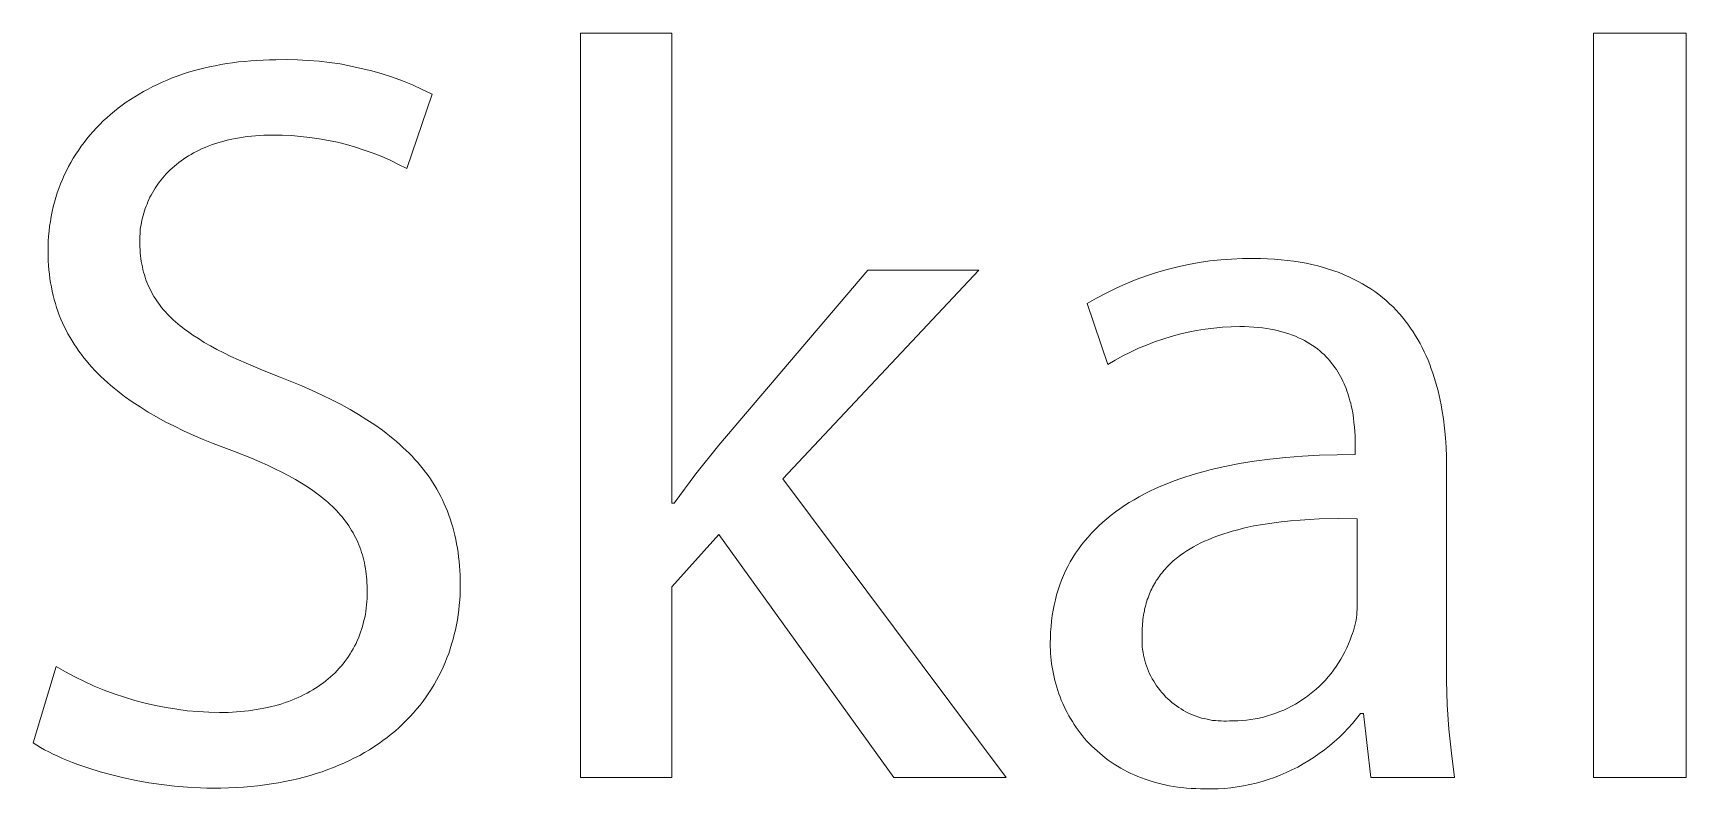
# Model space of a CAD drawing. Header units: millimetres. Extents: x -1480 to 5249, y -840 to 3860.
# Drawn here: x 4696.2 to 4802.4, y -549.1 to -500.5 of the extents above; entities that cross this region are included whole.
import ezdxf

# ---------------------------------------------------------------- set-up
doc = ezdxf.new("R2010")
doc.units = ezdxf.units.MM
doc.header["$MEASUREMENT"] = 0
doc.layers.add('Domyślny', color=7, linetype='Continuous', true_color=0x000000)

msp = doc.modelspace()

# ---------------------------------------------------------------- linework, layer by layer
at = {"layer": 'Domyślny', "color": 18, "lineweight": 15, "true_color": 0x000000}
for p, q in [((4731.36, -548.37), (4731.36, -500.53)), ((4731.36, -500.53), (4737.23, -500.53)), ((4737.23, -500.53), (4737.23, -530.74)), ((4796.5, -500.54), (4802.44, -500.54)), ((4796.5, -548.37), (4796.5, -500.54)), ((4802.44, -500.54), (4802.44, -548.37)), ((4707.14, -502.78), (4707.5, -502.7)), ((4707.5, -502.7), (4707.86, -502.63)), ((4707.86, -502.63), (4708.23, -502.56)), ((4708.23, -502.56), (4708.61, -502.49)), ((4708.61, -502.49), (4708.98, -502.44)), ((4708.98, -502.44), (4709.37, -502.39)), ((4709.37, -502.39), (4709.76, -502.35)), ((4709.76, -502.35), (4710.15, -502.31)), ((4710.15, -502.31), (4710.55, -502.29)), ((4710.55, -502.29), (4710.95, -502.27)), ((4710.95, -502.27), (4711.36, -502.26)), ((4711.36, -502.26), (4711.77, -502.25)), ((4711.77, -502.25), (4712.46, -502.24)), ((4712.46, -502.24), (4713.15, -502.25)), ((4713.15, -502.25), (4713.85, -502.29)), ((4713.85, -502.29), (4714.54, -502.34)), ((4714.54, -502.34), (4715.22, -502.42)), ((4715.22, -502.42), (4715.91, -502.52)), ((4715.91, -502.52), (4716.59, -502.65)), ((4716.59, -502.65), (4717.26, -502.8)), ((4704.15, -503.83), (4704.46, -503.69)), ((4704.46, -503.69), (4704.78, -503.55)), ((4704.78, -503.55), (4705.1, -503.42)), ((4705.1, -503.42), (4705.42, -503.3)), ((4705.42, -503.3), (4705.76, -503.18)), ((4705.76, -503.18), (4706.09, -503.07)), ((4706.09, -503.07), (4706.44, -502.97)), ((4706.44, -502.97), (4706.79, -502.87)), ((4706.79, -502.87), (4707.14, -502.78)), ((4717.26, -502.8), (4717.94, -502.97)), ((4717.94, -502.97), (4718.6, -503.16)), ((4718.6, -503.16), (4719.26, -503.37)), ((4719.26, -503.37), (4719.91, -503.61)), ((4719.91, -503.61), (4720.55, -503.87)), ((4702.14, -504.98), (4702.41, -504.8)), ((4702.41, -504.8), (4702.69, -504.62)), ((4702.69, -504.62), (4702.97, -504.45)), ((4702.97, -504.45), (4703.25, -504.29)), ((4703.25, -504.29), (4703.55, -504.13)), ((4703.55, -504.13), (4703.85, -503.97)), ((4703.85, -503.97), (4704.15, -503.83)), ((4721.81, -504.45), (4720.19, -509.24)), ((4720.55, -503.87), (4721.18, -504.15)), ((4721.18, -504.15), (4721.81, -504.45)), ((4700.9, -505.97), (4701.13, -505.76)), ((4701.13, -505.76), (4701.38, -505.56)), ((4701.38, -505.56), (4701.63, -505.36)), ((4701.63, -505.36), (4701.88, -505.17)), ((4701.88, -505.17), (4702.14, -504.98)), ((4699.81, -507.09), (4700.02, -506.85)), ((4700.02, -506.85), (4700.23, -506.62)), ((4700.23, -506.62), (4700.44, -506.4)), ((4700.44, -506.4), (4700.67, -506.18)), ((4700.67, -506.18), (4700.9, -505.97)), ((4699.07, -508.07), (4699.24, -507.81)), ((4699.24, -507.81), (4699.43, -507.57)), ((4699.43, -507.57), (4699.62, -507.32)), ((4699.62, -507.32), (4699.81, -507.09)), ((4707.03, -507.96), (4706.84, -508.05)), ((4707.22, -507.88), (4707.03, -507.96)), ((4707.42, -507.8), (4707.22, -507.88)), ((4707.62, -507.72), (4707.42, -507.8)), ((4707.83, -507.65), (4707.62, -507.72)), ((4708.04, -507.58), (4707.83, -507.65)), ((4708.26, -507.52), (4708.04, -507.58)), ((4708.48, -507.46), (4708.26, -507.52)), ((4708.71, -507.4), (4708.48, -507.46)), ((4708.94, -507.35), (4708.71, -507.4)), ((4709.18, -507.3), (4708.94, -507.35)), ((4709.43, -507.26), (4709.18, -507.3)), ((4709.67, -507.22), (4709.43, -507.26)), ((4709.93, -507.19), (4709.67, -507.22)), ((4710.19, -507.16), (4709.93, -507.19)), ((4710.45, -507.14), (4710.19, -507.16)), ((4710.72, -507.12), (4710.45, -507.14)), ((4711, -507.1), (4710.72, -507.12)), ((4711.28, -507.1), (4711, -507.1)), ((4711.57, -507.09), (4711.28, -507.1)), ((4712.17, -507.1), (4711.57, -507.09)), ((4712.77, -507.12), (4712.17, -507.1)), ((4713.36, -507.17), (4712.77, -507.12)), ((4713.96, -507.24), (4713.36, -507.17)), ((4714.55, -507.32), (4713.96, -507.24)), ((4715.14, -507.43), (4714.55, -507.32)), ((4715.73, -507.55), (4715.14, -507.43)), ((4716.31, -507.7), (4715.73, -507.55)), ((4716.88, -507.86), (4716.31, -507.7)), ((4717.45, -508.05), (4716.88, -507.86)), ((4698.44, -509.11), (4698.58, -508.85)), ((4698.58, -508.85), (4698.74, -508.58)), ((4698.74, -508.58), (4698.9, -508.32)), ((4698.9, -508.32), (4699.07, -508.07)), ((4705.24, -509.09), (4705.1, -509.21)), ((4705.37, -508.97), (4705.24, -509.09)), ((4705.52, -508.86), (4705.37, -508.97)), ((4705.67, -508.74), (4705.52, -508.86)), ((4705.82, -508.64), (4705.67, -508.74)), ((4705.98, -508.53), (4705.82, -508.64)), ((4706.14, -508.43), (4705.98, -508.53)), ((4706.31, -508.33), (4706.14, -508.43)), ((4706.48, -508.23), (4706.31, -508.33)), ((4706.66, -508.14), (4706.48, -508.23)), ((4706.84, -508.05), (4706.66, -508.14)), ((4718.02, -508.25), (4717.45, -508.05)), ((4718.57, -508.47), (4718.02, -508.25)), ((4719.12, -508.71), (4718.57, -508.47)), ((4719.66, -508.97), (4719.12, -508.71)), ((4720.19, -509.24), (4719.66, -508.97)), ((4697.92, -510.23), (4698.04, -509.95)), ((4698.04, -509.95), (4698.16, -509.66)), ((4698.16, -509.66), (4698.3, -509.39)), ((4698.3, -509.39), (4698.44, -509.11)), ((4704.28, -510.1), (4704.18, -510.24)), ((4704.39, -509.97), (4704.28, -510.1)), ((4704.49, -509.84), (4704.39, -509.97)), ((4704.61, -509.71), (4704.49, -509.84)), ((4704.72, -509.58), (4704.61, -509.71)), ((4704.84, -509.45), (4704.72, -509.58)), ((4704.97, -509.33), (4704.84, -509.45)), ((4705.1, -509.21), (4704.97, -509.33)), ((4697.53, -511.41), (4697.62, -511.11)), ((4697.62, -511.11), (4697.71, -510.81)), ((4697.71, -510.81), (4697.81, -510.52)), ((4697.81, -510.52), (4697.92, -510.23)), ((4703.67, -511.08), (4703.6, -511.23)), ((4703.75, -510.94), (4703.67, -511.08)), ((4703.83, -510.8), (4703.75, -510.94)), ((4703.91, -510.65), (4703.83, -510.8)), ((4704, -510.51), (4703.91, -510.65)), ((4704.09, -510.38), (4704, -510.51)), ((4704.18, -510.24), (4704.09, -510.38)), ((4697.32, -512.32), (4697.38, -512.01)), ((4697.38, -512.01), (4697.45, -511.71)), ((4697.45, -511.71), (4697.53, -511.41)), ((4703.23, -512.26), (4703.19, -512.41)), ((4703.27, -512.11), (4703.23, -512.26)), ((4703.32, -511.96), (4703.27, -512.11)), ((4703.37, -511.81), (4703.32, -511.96)), ((4703.42, -511.66), (4703.37, -511.81)), ((4703.48, -511.52), (4703.42, -511.66)), ((4703.54, -511.37), (4703.48, -511.52)), ((4703.6, -511.23), (4703.54, -511.37)), ((4697.15, -513.59), (4697.18, -513.27)), ((4697.18, -513.27), (4697.22, -512.95)), ((4697.22, -512.95), (4697.27, -512.64)), ((4697.27, -512.64), (4697.32, -512.32)), ((4703.04, -513.3), (4703.03, -513.44)), ((4703.05, -513.15), (4703.04, -513.3)), ((4703.07, -513), (4703.05, -513.15)), ((4703.1, -512.85), (4703.07, -513)), ((4703.12, -512.7), (4703.1, -512.85)), ((4703.15, -512.55), (4703.12, -512.7)), ((4703.19, -512.41), (4703.15, -512.55)), ((4697.12, -514.25), (4697.13, -513.92)), ((4697.12, -514.58), (4697.12, -514.25)), ((4697.13, -513.92), (4697.15, -513.59)), ((4703.02, -513.59), (4703.01, -513.74)), ((4703.01, -513.74), (4703.01, -513.88)), ((4703.01, -513.88), (4703.01, -514.08)), ((4703.01, -514.08), (4703.02, -514.28)), ((4703.03, -513.44), (4703.02, -513.59)), ((4703.02, -514.28), (4703.03, -514.47)), ((4697.12, -514.87), (4697.12, -514.58)), ((4697.13, -515.17), (4697.12, -514.87)), ((4697.15, -515.46), (4697.13, -515.17)), ((4697.17, -515.74), (4697.15, -515.46)), ((4703.03, -514.47), (4703.04, -514.66)), ((4703.04, -514.66), (4703.06, -514.84)), ((4703.06, -514.84), (4703.08, -515.03)), ((4703.08, -515.03), (4703.11, -515.21)), ((4703.11, -515.21), (4703.14, -515.38)), ((4703.14, -515.38), (4703.18, -515.56)), ((4769.76, -515.55), (4770.44, -515.4)), ((4770.44, -515.4), (4771.13, -515.28)), ((4771.13, -515.28), (4771.83, -515.18)), ((4771.83, -515.18), (4772.52, -515.11)), ((4772.52, -515.11), (4773.22, -515.06)), ((4773.22, -515.06), (4773.92, -515.03)), ((4773.92, -515.03), (4774.62, -515.03)), ((4774.62, -515.03), (4775.08, -515.03)), ((4775.08, -515.03), (4775.53, -515.05)), ((4775.53, -515.05), (4775.97, -515.07)), ((4775.97, -515.07), (4776.4, -515.11)), ((4776.4, -515.11), (4776.82, -515.15)), ((4776.82, -515.15), (4777.23, -515.2)), ((4777.23, -515.2), (4777.63, -515.26)), ((4777.63, -515.26), (4778.01, -515.33)), ((4778.01, -515.33), (4778.39, -515.41)), ((4778.39, -515.41), (4778.76, -515.5)), ((4697.2, -516.03), (4697.17, -515.74)), ((4697.24, -516.31), (4697.2, -516.03)), ((4697.28, -516.58), (4697.24, -516.31)), ((4703.18, -515.56), (4703.21, -515.73)), ((4703.21, -515.73), (4703.26, -515.9)), ((4703.26, -515.9), (4703.31, -516.07)), ((4703.31, -516.07), (4703.36, -516.23)), ((4703.36, -516.23), (4703.41, -516.39)), ((4703.41, -516.39), (4703.47, -516.55)), ((4740.26, -527.02), (4749.83, -515.77)), ((4756.97, -515.77), (4744.36, -529.17)), ((4749.83, -515.77), (4756.97, -515.77)), ((4766.43, -516.64), (4767.08, -516.38)), ((4767.08, -516.38), (4767.74, -516.14)), ((4767.74, -516.14), (4768.4, -515.92)), ((4768.4, -515.92), (4769.08, -515.72)), ((4769.08, -515.72), (4769.76, -515.55)), ((4778.76, -515.5), (4779.12, -515.6)), ((4779.12, -515.6), (4779.46, -515.7)), ((4779.46, -515.7), (4779.8, -515.81)), ((4779.8, -515.81), (4780.13, -515.93)), ((4780.13, -515.93), (4780.45, -516.06)), ((4780.45, -516.06), (4780.76, -516.19)), ((4780.76, -516.19), (4781.06, -516.34)), ((4781.06, -516.34), (4781.35, -516.49)), ((4781.35, -516.49), (4781.64, -516.64)), ((4697.33, -516.85), (4697.28, -516.58)), ((4697.38, -517.12), (4697.33, -516.85)), ((4697.44, -517.39), (4697.38, -517.12)), ((4697.51, -517.65), (4697.44, -517.39)), ((4703.47, -516.55), (4703.54, -516.71)), ((4703.54, -516.71), (4703.61, -516.87)), ((4703.61, -516.87), (4703.68, -517.02)), ((4703.68, -517.02), (4703.76, -517.17)), ((4703.76, -517.17), (4703.84, -517.32)), ((4703.84, -517.32), (4703.93, -517.46)), ((4703.93, -517.46), (4704.02, -517.61)), ((4763.94, -517.92), (4764.54, -517.57)), ((4764.54, -517.57), (4765.16, -517.24)), ((4765.16, -517.24), (4765.79, -516.93)), ((4765.79, -516.93), (4766.43, -516.64)), ((4781.64, -516.64), (4781.91, -516.81)), ((4781.91, -516.81), (4782.18, -516.98)), ((4782.18, -516.98), (4782.43, -517.15)), ((4782.43, -517.15), (4782.68, -517.34)), ((4782.68, -517.34), (4782.92, -517.53)), ((4782.92, -517.53), (4783.16, -517.72)), ((4697.59, -517.91), (4697.51, -517.65)), ((4697.67, -518.16), (4697.59, -517.91)), ((4697.75, -518.41), (4697.67, -518.16)), ((4697.84, -518.66), (4697.75, -518.41)), ((4704.02, -517.61), (4704.11, -517.75)), ((4704.11, -517.75), (4704.21, -517.89)), ((4704.21, -517.89), (4704.32, -518.03)), ((4704.32, -518.03), (4704.42, -518.17)), ((4704.42, -518.17), (4704.54, -518.31)), ((4704.54, -518.31), (4704.66, -518.44)), ((4704.66, -518.44), (4704.78, -518.57)), ((4704.78, -518.57), (4704.9, -518.7)), ((4765.26, -521.84), (4763.94, -517.92)), ((4783.16, -517.72), (4783.38, -517.93)), ((4783.38, -517.93), (4783.6, -518.13)), ((4783.6, -518.13), (4783.8, -518.35)), ((4783.8, -518.35), (4784, -518.56)), ((4784, -518.56), (4784.2, -518.79)), ((4697.94, -518.91), (4697.84, -518.66)), ((4698.05, -519.15), (4697.94, -518.91)), ((4698.16, -519.39), (4698.05, -519.15)), ((4698.28, -519.62), (4698.16, -519.39)), ((4698.4, -519.86), (4698.28, -519.62)), ((4704.9, -518.7), (4705.04, -518.83)), ((4705.04, -518.83), (4705.17, -518.96)), ((4705.17, -518.96), (4705.31, -519.09)), ((4705.31, -519.09), (4705.46, -519.21)), ((4705.46, -519.21), (4705.61, -519.34)), ((4705.61, -519.34), (4705.76, -519.46)), ((4705.76, -519.46), (4705.92, -519.58)), ((4705.92, -519.58), (4706.08, -519.7)), ((4706.08, -519.7), (4706.42, -519.94)), ((4770.97, -519.65), (4770.42, -519.76)), ((4771.52, -519.56), (4770.97, -519.65)), ((4772.08, -519.49), (4771.52, -519.56)), ((4772.63, -519.44), (4772.08, -519.49)), ((4773.19, -519.41), (4772.63, -519.44)), ((4773.75, -519.4), (4773.19, -519.41)), ((4774.06, -519.4), (4773.75, -519.4)), ((4774.36, -519.41), (4774.06, -519.4)), ((4774.65, -519.43), (4774.36, -519.41)), ((4774.93, -519.45), (4774.65, -519.43)), ((4775.21, -519.48), (4774.93, -519.45)), ((4775.48, -519.52), (4775.21, -519.48)), ((4775.73, -519.56), (4775.48, -519.52)), ((4775.99, -519.61), (4775.73, -519.56)), ((4776.23, -519.67), (4775.99, -519.61)), ((4776.46, -519.73), (4776.23, -519.67)), ((4784.2, -518.79), (4784.38, -519.02)), ((4784.38, -519.02), (4784.56, -519.25)), ((4784.56, -519.25), (4784.73, -519.49)), ((4784.73, -519.49), (4784.89, -519.73)), ((4698.53, -520.09), (4698.4, -519.86)), ((4698.66, -520.31), (4698.53, -520.09)), ((4698.8, -520.53), (4698.66, -520.31)), ((4698.95, -520.75), (4698.8, -520.53)), ((4699.1, -520.97), (4698.95, -520.75)), ((4706.42, -519.94), (4706.79, -520.17)), ((4706.79, -520.17), (4707.16, -520.41)), ((4707.16, -520.41), (4707.56, -520.63)), ((4707.56, -520.63), (4707.98, -520.86)), ((4767.75, -520.58), (4767.23, -520.79)), ((4768.27, -520.38), (4767.75, -520.58)), ((4768.8, -520.2), (4768.27, -520.38)), ((4769.34, -520.03), (4768.8, -520.2)), ((4769.88, -519.89), (4769.34, -520.03)), ((4770.42, -519.76), (4769.88, -519.89)), ((4776.69, -519.79), (4776.46, -519.73)), ((4776.91, -519.86), (4776.69, -519.79)), ((4777.13, -519.94), (4776.91, -519.86)), ((4777.33, -520.02), (4777.13, -519.94)), ((4777.53, -520.11), (4777.33, -520.02)), ((4777.73, -520.2), (4777.53, -520.11)), ((4777.91, -520.29), (4777.73, -520.2)), ((4778.09, -520.39), (4777.91, -520.29)), ((4778.26, -520.5), (4778.09, -520.39)), ((4778.43, -520.61), (4778.26, -520.5)), ((4778.59, -520.72), (4778.43, -520.61)), ((4778.74, -520.83), (4778.59, -520.72)), ((4784.89, -519.73), (4785.05, -519.98)), ((4785.05, -519.98), (4785.2, -520.23)), ((4785.2, -520.23), (4785.34, -520.49)), ((4785.34, -520.49), (4785.48, -520.75)), ((4785.48, -520.75), (4785.61, -521.01)), ((4699.26, -521.18), (4699.1, -520.97)), ((4699.42, -521.4), (4699.26, -521.18)), ((4699.59, -521.6), (4699.42, -521.4)), ((4699.76, -521.81), (4699.59, -521.6)), ((4699.94, -522.01), (4699.76, -521.81)), ((4707.98, -520.86), (4708.42, -521.09)), ((4708.42, -521.09), (4708.88, -521.31)), ((4708.88, -521.31), (4709.85, -521.75)), ((4709.85, -521.75), (4710.9, -522.2)), ((4765.74, -521.55), (4765.26, -521.84)), ((4766.23, -521.28), (4765.74, -521.55)), ((4766.73, -521.03), (4766.23, -521.28)), ((4767.23, -520.79), (4766.73, -521.03)), ((4778.89, -520.95), (4778.74, -520.83)), ((4779.03, -521.08), (4778.89, -520.95)), ((4779.17, -521.2), (4779.03, -521.08)), ((4779.3, -521.33), (4779.17, -521.2)), ((4779.42, -521.46), (4779.3, -521.33)), ((4779.54, -521.6), (4779.42, -521.46)), ((4779.65, -521.74), (4779.54, -521.6)), ((4779.76, -521.88), (4779.65, -521.74)), ((4785.61, -521.01), (4785.73, -521.28)), ((4785.73, -521.28), (4785.85, -521.55)), ((4785.85, -521.55), (4785.96, -521.83)), ((4785.96, -521.83), (4786.06, -522.1)), ((4700.13, -522.21), (4699.94, -522.01)), ((4700.32, -522.41), (4700.13, -522.21)), ((4700.52, -522.6), (4700.32, -522.41)), ((4700.72, -522.79), (4700.52, -522.6)), ((4700.93, -522.98), (4700.72, -522.79)), ((4710.9, -522.2), (4712.04, -522.64)), ((4712.04, -522.64), (4713.44, -523.21)), ((4779.86, -522.02), (4779.76, -521.88)), ((4779.96, -522.16), (4779.86, -522.02)), ((4780.06, -522.31), (4779.96, -522.16)), ((4780.14, -522.46), (4780.06, -522.31)), ((4780.23, -522.61), (4780.14, -522.46)), ((4780.31, -522.76), (4780.23, -522.61)), ((4780.38, -522.91), (4780.31, -522.76)), ((4786.06, -522.1), (4786.16, -522.38)), ((4786.16, -522.38), (4786.25, -522.67)), ((4786.25, -522.67), (4786.34, -522.95)), ((4701.14, -523.17), (4700.93, -522.98)), ((4701.36, -523.35), (4701.14, -523.17)), ((4701.58, -523.53), (4701.36, -523.35)), ((4701.81, -523.71), (4701.58, -523.53)), ((4702.04, -523.88), (4701.81, -523.71)), ((4702.52, -524.23), (4702.04, -523.88)), ((4713.44, -523.21), (4714.1, -523.5)), ((4714.1, -523.5), (4714.74, -523.8)), ((4714.74, -523.8), (4715.36, -524.1)), ((4780.45, -523.07), (4780.38, -522.91)), ((4780.52, -523.22), (4780.45, -523.07)), ((4780.58, -523.38), (4780.52, -523.22)), ((4780.64, -523.53), (4780.58, -523.38)), ((4780.69, -523.69), (4780.64, -523.53)), ((4780.74, -523.85), (4780.69, -523.69)), ((4780.79, -524), (4780.74, -523.85)), ((4786.34, -522.95), (4786.42, -523.24)), ((4786.42, -523.24), (4786.5, -523.53)), ((4786.5, -523.53), (4786.57, -523.83)), ((4786.57, -523.83), (4786.63, -524.12)), ((4703.03, -524.56), (4702.52, -524.23)), ((4703.55, -524.89), (4703.03, -524.56)), ((4704.09, -525.2), (4703.55, -524.89)), ((4715.36, -524.1), (4715.96, -524.41)), ((4715.96, -524.41), (4716.54, -524.73)), ((4716.54, -524.73), (4717.09, -525.05)), ((4780.83, -524.16), (4780.79, -524)), ((4780.88, -524.32), (4780.83, -524.16)), ((4780.91, -524.48), (4780.88, -524.32)), ((4780.95, -524.63), (4780.91, -524.48)), ((4781.01, -524.94), (4780.95, -524.63)), ((4781.05, -525.25), (4781.01, -524.94)), ((4786.63, -524.12), (4786.69, -524.42)), ((4786.69, -524.42), (4786.74, -524.72)), ((4786.74, -524.72), (4786.84, -525.32)), ((4704.65, -525.51), (4704.09, -525.2)), ((4705.24, -525.8), (4704.65, -525.51)), ((4705.83, -526.09), (4705.24, -525.8)), ((4706.45, -526.37), (4705.83, -526.09)), ((4717.09, -525.05), (4717.62, -525.38)), ((4717.62, -525.38), (4718.13, -525.72)), ((4718.13, -525.72), (4718.62, -526.06)), ((4718.62, -526.06), (4718.85, -526.24)), ((4781.09, -525.55), (4781.05, -525.25)), ((4781.12, -525.85), (4781.09, -525.55)), ((4781.14, -526.14), (4781.12, -525.85)), ((4786.84, -525.32), (4786.91, -525.93)), ((4786.91, -525.93), (4786.97, -526.54)), ((4707.09, -526.65), (4706.45, -526.37)), ((4707.74, -526.91), (4707.09, -526.65)), ((4708.41, -527.17), (4707.74, -526.91)), ((4718.85, -526.24), (4719.08, -526.42)), ((4719.08, -526.42), (4719.3, -526.6)), ((4719.3, -526.6), (4719.52, -526.78)), ((4719.52, -526.78), (4719.73, -526.97)), ((4719.73, -526.97), (4719.94, -527.16)), ((4719.94, -527.16), (4720.14, -527.35)), ((4738.78, -528.85), (4740.26, -527.02)), ((4781.16, -526.42), (4781.14, -526.14)), ((4781.16, -526.69), (4781.16, -526.42)), ((4781.17, -526.95), (4781.16, -526.69)), ((4781.17, -527.62), (4781.17, -526.95)), ((4786.97, -526.54), (4787.01, -527.15)), ((4787.01, -527.15), (4787.03, -527.77)), ((4709.1, -527.42), (4708.41, -527.17)), ((4710.21, -527.86), (4709.1, -527.42)), ((4710.73, -528.08), (4710.21, -527.86)), ((4711.23, -528.31), (4710.73, -528.08)), ((4720.14, -527.35), (4720.34, -527.54)), ((4720.34, -527.54), (4720.53, -527.73)), ((4720.53, -527.73), (4720.71, -527.93)), ((4720.71, -527.93), (4720.89, -528.13)), ((4720.89, -528.13), (4721.06, -528.34)), ((4772.79, -528.38), (4773.72, -528.2)), ((4773.72, -528.2), (4774.68, -528.04)), ((4774.68, -528.04), (4775.68, -527.91)), ((4775.68, -527.91), (4776.71, -527.8)), ((4776.71, -527.8), (4777.77, -527.72)), ((4777.77, -527.72), (4778.87, -527.66)), ((4778.87, -527.66), (4780, -527.63)), ((4780, -527.63), (4781.17, -527.62)), ((4787.03, -527.77), (4787.04, -528.38)), ((4711.7, -528.53), (4711.23, -528.31)), ((4712.16, -528.76), (4711.7, -528.53)), ((4712.6, -528.99), (4712.16, -528.76)), ((4713.02, -529.22), (4712.6, -528.99)), ((4713.42, -529.46), (4713.02, -529.22)), ((4721.06, -528.34), (4721.23, -528.55)), ((4721.23, -528.55), (4721.39, -528.75)), ((4721.39, -528.75), (4721.55, -528.97)), ((4721.55, -528.97), (4721.7, -529.18)), ((4721.7, -529.18), (4721.84, -529.4)), ((4737.37, -530.74), (4738.78, -528.85)), ((4744.36, -529.17), (4758.72, -548.37)), ((4769.43, -529.35), (4769.82, -529.21)), ((4769.82, -529.21), (4770.22, -529.07)), ((4770.22, -529.07), (4770.62, -528.94)), ((4770.62, -528.94), (4771.04, -528.82)), ((4771.04, -528.82), (4771.46, -528.7)), ((4771.46, -528.7), (4771.9, -528.59)), ((4771.9, -528.59), (4772.79, -528.38)), ((4787.04, -528.38), (4787.04, -540.57)), ((4713.79, -529.7), (4713.42, -529.46)), ((4714.15, -529.94), (4713.79, -529.7)), ((4714.49, -530.19), (4714.15, -529.94)), ((4714.66, -530.31), (4714.49, -530.19)), ((4714.81, -530.44), (4714.66, -530.31)), ((4721.84, -529.4), (4721.98, -529.62)), ((4721.98, -529.62), (4722.12, -529.85)), ((4722.12, -529.85), (4722.24, -530.08)), ((4722.24, -530.08), (4722.37, -530.31)), ((4722.37, -530.31), (4722.48, -530.54)), ((4766.96, -530.52), (4767.28, -530.33)), ((4767.28, -530.33), (4767.62, -530.15)), ((4767.62, -530.15), (4767.96, -529.98)), ((4767.96, -529.98), (4768.32, -529.81)), ((4768.32, -529.81), (4768.68, -529.65)), ((4768.68, -529.65), (4769.05, -529.5)), ((4769.05, -529.5), (4769.43, -529.35)), ((4714.97, -530.57), (4714.81, -530.44)), ((4715.12, -530.7), (4714.97, -530.57)), ((4715.26, -530.83), (4715.12, -530.7)), ((4715.4, -530.96), (4715.26, -530.83)), ((4715.54, -531.09), (4715.4, -530.96)), ((4715.67, -531.22), (4715.54, -531.09)), ((4715.79, -531.36), (4715.67, -531.22)), ((4715.91, -531.5), (4715.79, -531.36)), ((4722.48, -530.54), (4722.59, -530.78)), ((4722.59, -530.78), (4722.7, -531.02)), ((4722.7, -531.02), (4722.8, -531.26)), ((4722.8, -531.26), (4722.89, -531.51)), ((4737.23, -530.74), (4737.37, -530.74)), ((4765.47, -531.52), (4765.75, -531.31)), ((4765.75, -531.31), (4766.04, -531.1)), ((4766.04, -531.1), (4766.33, -530.9)), ((4766.33, -530.9), (4766.64, -530.71)), ((4766.64, -530.71), (4766.96, -530.52)), ((4716.03, -531.63), (4715.91, -531.5)), ((4716.14, -531.77), (4716.03, -531.63)), ((4716.25, -531.91), (4716.14, -531.77)), ((4716.36, -532.06), (4716.25, -531.91)), ((4716.46, -532.2), (4716.36, -532.06)), ((4716.55, -532.35), (4716.46, -532.2)), ((4716.64, -532.49), (4716.55, -532.35)), ((4722.89, -531.51), (4722.98, -531.76)), ((4722.98, -531.76), (4723.06, -532.02)), ((4723.06, -532.02), (4723.14, -532.28)), ((4723.14, -532.28), (4723.21, -532.54)), ((4764.21, -532.67), (4764.44, -532.43)), ((4764.44, -532.43), (4764.69, -532.2)), ((4764.69, -532.2), (4764.94, -531.97)), ((4764.94, -531.97), (4765.2, -531.74)), ((4765.2, -531.74), (4765.47, -531.52)), ((4773.53, -532.47), (4773.26, -532.55)), ((4774.08, -532.33), (4773.53, -532.47)), ((4774.65, -532.21), (4774.08, -532.33)), ((4775.23, -532.11), (4774.65, -532.21)), ((4775.81, -532.02), (4775.23, -532.11)), ((4776.41, -531.94), (4775.81, -532.02)), ((4777.01, -531.88), (4776.41, -531.94)), ((4777.62, -531.83), (4777.01, -531.88)), ((4778.23, -531.79), (4777.62, -531.83)), ((4778.85, -531.76), (4778.23, -531.79)), ((4780.08, -531.73), (4778.85, -531.76)), ((4781.3, -531.74), (4780.08, -531.73)), ((4781.3, -537.39), (4781.3, -531.74)), ((4716.73, -532.64), (4716.64, -532.49)), ((4716.81, -532.8), (4716.73, -532.64)), ((4716.89, -532.95), (4716.81, -532.8)), ((4716.97, -533.1), (4716.89, -532.95)), ((4717.04, -533.26), (4716.97, -533.1)), ((4717.1, -533.42), (4717.04, -533.26)), ((4717.17, -533.58), (4717.1, -533.42)), ((4723.21, -532.54), (4723.28, -532.81)), ((4723.28, -532.81), (4723.34, -533.08)), ((4723.34, -533.08), (4723.39, -533.35)), ((4723.39, -533.35), (4723.44, -533.63)), ((4740.26, -532.75), (4737.23, -536.11)), ((4751.51, -548.37), (4740.26, -532.75)), ((4763.38, -533.69), (4763.57, -533.43)), ((4763.57, -533.43), (4763.78, -533.17)), ((4763.78, -533.17), (4763.99, -532.92)), ((4763.99, -532.92), (4764.21, -532.67)), ((4771.01, -533.42), (4770.78, -533.54)), ((4771.24, -533.3), (4771.01, -533.42)), ((4771.47, -533.19), (4771.24, -533.3)), ((4771.71, -533.09), (4771.47, -533.19)), ((4771.96, -532.99), (4771.71, -533.09)), ((4772.21, -532.89), (4771.96, -532.99)), ((4772.47, -532.8), (4772.21, -532.89)), ((4772.73, -532.71), (4772.47, -532.8)), ((4772.99, -532.63), (4772.73, -532.71)), ((4773.26, -532.55), (4772.99, -532.63)), ((4717.22, -533.74), (4717.17, -533.58)), ((4717.28, -533.91), (4717.22, -533.74)), ((4717.33, -534.07), (4717.28, -533.91)), ((4717.38, -534.24), (4717.33, -534.07)), ((4717.42, -534.41), (4717.38, -534.24)), ((4717.46, -534.58), (4717.42, -534.41)), ((4717.49, -534.76), (4717.46, -534.58)), ((4723.44, -533.63), (4723.48, -533.91)), ((4723.48, -533.91), (4723.52, -534.2)), ((4723.52, -534.2), (4723.55, -534.49)), ((4723.55, -534.49), (4723.58, -534.78)), ((4762.7, -534.81), (4762.85, -534.52)), ((4762.85, -534.52), (4763.02, -534.24)), ((4763.02, -534.24), (4763.19, -533.96)), ((4763.19, -533.96), (4763.38, -533.69)), ((4769.38, -534.54), (4769.29, -534.62)), ((4769.47, -534.46), (4769.38, -534.54)), ((4769.56, -534.38), (4769.47, -534.46)), ((4769.65, -534.31), (4769.56, -534.38)), ((4769.75, -534.23), (4769.65, -534.31)), ((4769.94, -534.08), (4769.75, -534.23)), ((4770.14, -533.94), (4769.94, -534.08)), ((4770.35, -533.8), (4770.14, -533.94)), ((4770.56, -533.67), (4770.35, -533.8)), ((4770.78, -533.54), (4770.56, -533.67)), ((4717.52, -534.94), (4717.49, -534.76)), ((4717.55, -535.12), (4717.52, -534.94)), ((4717.58, -535.3), (4717.55, -535.12)), ((4717.6, -535.48), (4717.58, -535.3)), ((4717.61, -535.67), (4717.6, -535.48)), ((4723.58, -534.78), (4723.6, -535.08)), ((4723.6, -535.08), (4723.61, -535.38)), ((4723.61, -535.38), (4723.62, -535.69)), ((4762.29, -535.7), (4762.42, -535.39)), ((4762.42, -535.39), (4762.55, -535.1)), ((4762.55, -535.1), (4762.7, -534.81)), ((4768.45, -535.62), (4768.38, -535.72)), ((4768.51, -535.53), (4768.45, -535.62)), ((4768.58, -535.43), (4768.51, -535.53)), ((4768.65, -535.33), (4768.58, -535.43)), ((4768.73, -535.24), (4768.65, -535.33)), ((4768.8, -535.15), (4768.73, -535.24)), ((4768.88, -535.06), (4768.8, -535.15)), ((4768.96, -534.97), (4768.88, -535.06)), ((4769.04, -534.88), (4768.96, -534.97)), ((4769.12, -534.79), (4769.04, -534.88)), ((4769.2, -534.71), (4769.12, -534.79)), ((4769.29, -534.62), (4769.2, -534.71)), ((4717.62, -535.86), (4717.61, -535.67)), ((4717.63, -536.05), (4717.62, -535.86)), ((4717.64, -536.25), (4717.63, -536.05)), ((4717.63, -536.87), (4717.64, -536.66)), ((4717.64, -536.44), (4717.64, -536.25)), ((4717.64, -536.66), (4717.64, -536.44)), ((4723.61, -536.65), (4723.59, -536.97)), ((4723.62, -536.32), (4723.61, -536.65)), ((4723.62, -535.69), (4723.62, -536)), ((4723.62, -536), (4723.62, -536.32)), ((4737.23, -536.11), (4737.23, -548.37)), ((4761.89, -536.96), (4761.97, -536.64)), ((4761.97, -536.64), (4762.07, -536.32)), ((4762.07, -536.32), (4762.18, -536)), ((4762.18, -536), (4762.29, -535.7)), ((4767.89, -536.7), (4767.85, -536.82)), ((4767.94, -536.58), (4767.89, -536.7)), ((4767.98, -536.47), (4767.94, -536.58)), ((4768.03, -536.36), (4767.98, -536.47)), ((4768.09, -536.25), (4768.03, -536.36)), ((4768.14, -536.14), (4768.09, -536.25)), ((4768.2, -536.03), (4768.14, -536.14)), ((4768.26, -535.93), (4768.2, -536.03)), ((4768.32, -535.83), (4768.26, -535.93)), ((4768.38, -535.72), (4768.32, -535.83)), ((4717.52, -537.89), (4717.55, -537.69)), ((4717.55, -537.69), (4717.58, -537.49)), ((4717.58, -537.49), (4717.6, -537.28)), ((4717.6, -537.28), (4717.62, -537.08)), ((4717.62, -537.08), (4717.63, -536.87)), ((4723.53, -537.62), (4723.49, -537.93)), ((4723.56, -537.3), (4723.53, -537.62)), ((4723.59, -536.97), (4723.56, -537.3)), ((4761.69, -537.96), (4761.75, -537.62)), ((4761.75, -537.62), (4761.81, -537.29)), ((4761.81, -537.29), (4761.89, -536.96)), ((4767.61, -537.68), (4767.58, -537.81)), ((4767.63, -537.55), (4767.61, -537.68)), ((4767.66, -537.42), (4767.63, -537.55)), ((4767.7, -537.3), (4767.66, -537.42)), ((4767.73, -537.18), (4767.7, -537.3)), ((4767.77, -537.05), (4767.73, -537.18)), ((4767.8, -536.93), (4767.77, -537.05)), ((4767.85, -536.82), (4767.8, -536.93)), ((4781.27, -537.91), (4781.28, -537.74)), ((4781.28, -537.74), (4781.3, -537.56)), ((4781.3, -537.56), (4781.3, -537.39)), ((4717.28, -538.86), (4717.33, -538.67)), ((4717.33, -538.67), (4717.39, -538.48)), ((4717.39, -538.48), (4717.43, -538.29)), ((4717.43, -538.29), (4717.48, -538.09)), ((4717.48, -538.09), (4717.52, -537.89)), ((4723.38, -538.56), (4723.31, -538.88)), ((4723.44, -538.25), (4723.38, -538.56)), ((4723.49, -537.93), (4723.44, -538.25)), ((4761.58, -539.01), (4761.61, -538.66)), ((4761.61, -538.66), (4761.64, -538.31)), ((4761.64, -538.31), (4761.69, -537.96)), ((4767.49, -538.63), (4767.48, -538.78)), ((4767.48, -538.78), (4767.48, -538.92)), ((4767.5, -538.49), (4767.49, -538.63)), ((4767.51, -538.35), (4767.5, -538.49)), ((4767.52, -538.21), (4767.51, -538.35)), ((4767.54, -538.08), (4767.52, -538.21)), ((4767.56, -537.94), (4767.54, -538.08)), ((4767.58, -537.81), (4767.56, -537.94)), ((4781.06, -538.94), (4781.11, -538.77)), ((4781.11, -538.77), (4781.15, -538.6)), ((4781.15, -538.6), (4781.19, -538.43)), ((4781.19, -538.43), (4781.22, -538.26)), ((4781.22, -538.26), (4781.25, -538.09)), ((4781.25, -538.09), (4781.27, -537.91)), ((4716.83, -539.93), (4716.92, -539.76)), ((4716.92, -539.76), (4717, -539.58)), ((4717, -539.58), (4717.07, -539.41)), ((4717.07, -539.41), (4717.15, -539.23)), ((4717.15, -539.23), (4717.21, -539.04)), ((4717.21, -539.04), (4717.28, -538.86)), ((4723.07, -539.8), (4722.98, -540.1)), ((4723.16, -539.49), (4723.07, -539.8)), ((4723.24, -539.19), (4723.16, -539.49)), ((4723.31, -538.88), (4723.24, -539.19)), ((4761.56, -539.74), (4761.57, -539.37)), ((4761.56, -539.96), (4761.56, -539.74)), ((4761.57, -539.37), (4761.58, -539.01)), ((4767.47, -539.25), (4767.46, -539.43)), ((4767.46, -539.43), (4767.46, -539.61)), ((4767.46, -539.61), (4767.47, -539.79)), ((4767.48, -539.07), (4767.47, -539.25)), ((4767.47, -539.79), (4767.48, -539.97)), ((4767.48, -538.92), (4767.48, -539.07)), ((4780.63, -540.04), (4780.74, -539.79)), ((4780.74, -539.79), (4780.85, -539.53)), ((4780.85, -539.53), (4780.94, -539.27)), ((4780.94, -539.27), (4781, -539.11)), ((4781, -539.11), (4781.06, -538.94)), ((4716.09, -541.06), (4716.21, -540.91)), ((4716.21, -540.91), (4716.33, -540.75)), ((4716.33, -540.75), (4716.44, -540.59)), ((4716.44, -540.59), (4716.54, -540.43)), ((4716.54, -540.43), (4716.64, -540.27)), ((4716.64, -540.27), (4716.74, -540.1)), ((4716.74, -540.1), (4716.83, -539.93)), ((4722.76, -540.69), (4722.65, -540.99)), ((4722.88, -540.4), (4722.76, -540.69)), ((4722.98, -540.1), (4722.88, -540.4)), ((4761.57, -540.18), (4761.56, -539.96)), ((4761.58, -540.4), (4761.57, -540.18)), ((4761.6, -540.62), (4761.58, -540.4)), ((4761.62, -540.84), (4761.6, -540.62)), ((4761.65, -541.06), (4761.62, -540.84)), ((4767.48, -539.97), (4767.5, -540.15)), ((4767.5, -540.15), (4767.53, -540.33)), ((4767.53, -540.33), (4767.56, -540.51)), ((4767.56, -540.51), (4767.6, -540.68)), ((4767.6, -540.68), (4767.64, -540.86)), ((4767.64, -540.86), (4767.69, -541.03)), ((4780.1, -541.01), (4780.24, -540.77)), ((4780.24, -540.77), (4780.38, -540.53)), ((4780.38, -540.53), (4780.51, -540.29)), ((4780.51, -540.29), (4780.63, -540.04)), ((4787.04, -540.57), (4787.04, -542.13)), ((4696.15, -546.15), (4697.63, -541.24)), ((4697.63, -541.24), (4698.23, -541.58)), ((4698.23, -541.58), (4698.84, -541.91)), ((4698.84, -541.91), (4699.46, -542.21)), ((4714.98, -542.16), (4715.13, -542.03)), ((4715.13, -542.03), (4715.28, -541.91)), ((4715.28, -541.91), (4715.43, -541.77)), ((4715.43, -541.77), (4715.57, -541.64)), ((4715.57, -541.64), (4715.71, -541.5)), ((4715.71, -541.5), (4715.84, -541.35)), ((4715.84, -541.35), (4715.97, -541.21)), ((4715.97, -541.21), (4716.09, -541.06)), ((4722.24, -541.84), (4722.1, -542.12)), ((4722.39, -541.56), (4722.24, -541.84)), ((4722.52, -541.28), (4722.39, -541.56)), ((4722.65, -540.99), (4722.52, -541.28)), ((4761.68, -541.28), (4761.65, -541.06)), ((4761.72, -541.5), (4761.68, -541.28)), ((4761.76, -541.72), (4761.72, -541.5)), ((4761.81, -541.93), (4761.76, -541.72)), ((4761.86, -542.15), (4761.81, -541.93)), ((4767.69, -541.03), (4767.75, -541.2)), ((4767.75, -541.2), (4767.81, -541.37)), ((4767.81, -541.37), (4767.88, -541.54)), ((4767.88, -541.54), (4767.95, -541.71)), ((4767.95, -541.71), (4768.03, -541.87)), ((4768.03, -541.87), (4768.12, -542.03)), ((4768.12, -542.03), (4768.21, -542.19)), ((4779.26, -542.11), (4779.44, -541.9)), ((4779.44, -541.9), (4779.62, -541.69)), ((4779.62, -541.69), (4779.78, -541.47)), ((4779.78, -541.47), (4779.95, -541.24)), ((4779.95, -541.24), (4780.1, -541.01)), ((4699.46, -542.21), (4700.09, -542.5)), ((4700.09, -542.5), (4700.73, -542.76)), ((4700.73, -542.76), (4701.37, -543)), ((4701.37, -543), (4702.03, -543.22)), ((4713.39, -543.14), (4713.59, -543.05)), ((4713.59, -543.05), (4713.77, -542.95)), ((4713.77, -542.95), (4713.96, -542.85)), ((4713.96, -542.85), (4714.14, -542.74)), ((4714.14, -542.74), (4714.32, -542.63)), ((4714.32, -542.63), (4714.49, -542.52)), ((4714.49, -542.52), (4714.66, -542.4)), ((4714.66, -542.4), (4714.82, -542.28)), ((4714.82, -542.28), (4714.98, -542.16)), ((4721.6, -542.94), (4721.42, -543.2)), ((4721.77, -542.67), (4721.6, -542.94)), ((4721.94, -542.4), (4721.77, -542.67)), ((4722.1, -542.12), (4721.94, -542.4)), ((4761.92, -542.36), (4761.86, -542.15)), ((4761.98, -542.57), (4761.92, -542.36)), ((4762.05, -542.78), (4761.98, -542.57)), ((4762.12, -542.99), (4762.05, -542.78)), ((4762.19, -543.2), (4762.12, -542.99)), ((4768.21, -542.19), (4768.3, -542.34)), ((4768.3, -542.34), (4768.4, -542.49)), ((4768.4, -542.49), (4768.51, -542.64)), ((4768.51, -542.64), (4768.62, -542.78)), ((4768.62, -542.78), (4768.74, -542.92)), ((4768.74, -542.92), (4768.86, -543.05)), ((4768.86, -543.05), (4768.98, -543.18)), ((4778.02, -543.21), (4778.24, -543.04)), ((4778.24, -543.04), (4778.45, -542.87)), ((4778.45, -542.87), (4778.66, -542.69)), ((4778.66, -542.69), (4778.87, -542.5)), ((4778.87, -542.5), (4779.06, -542.31)), ((4779.06, -542.31), (4779.26, -542.11)), ((4787.04, -542.13), (4787.09, -543.7)), ((4702.03, -543.22), (4702.69, -543.42)), ((4702.69, -543.42), (4703.36, -543.6)), ((4703.36, -543.6), (4704.03, -543.75)), ((4704.03, -543.75), (4704.71, -543.88)), ((4704.71, -543.88), (4705.39, -543.99)), ((4705.39, -543.99), (4706.07, -544.08)), ((4706.07, -544.08), (4706.76, -544.14)), ((4706.76, -544.14), (4707.45, -544.18)), ((4708.97, -544.18), (4709.23, -544.16)), ((4709.23, -544.16), (4709.5, -544.14)), ((4709.5, -544.14), (4709.76, -544.11)), ((4709.76, -544.11), (4710.01, -544.09)), ((4710.01, -544.09), (4710.27, -544.05)), ((4710.27, -544.05), (4710.51, -544.01)), ((4710.51, -544.01), (4710.76, -543.97)), ((4710.76, -543.97), (4711, -543.92)), ((4711, -543.92), (4711.24, -543.87)), ((4711.24, -543.87), (4711.47, -543.82)), ((4711.47, -543.82), (4711.7, -543.76)), ((4711.7, -543.76), (4711.93, -543.7)), ((4711.93, -543.7), (4712.15, -543.63)), ((4712.15, -543.63), (4712.37, -543.56)), ((4712.37, -543.56), (4712.58, -543.48)), ((4712.58, -543.48), (4712.79, -543.4)), ((4712.79, -543.4), (4712.99, -543.32)), ((4712.99, -543.32), (4713.2, -543.23)), ((4713.2, -543.23), (4713.39, -543.14)), ((4720.83, -543.97), (4720.62, -544.21)), ((4721.04, -543.72), (4720.83, -543.97)), ((4721.23, -543.46), (4721.04, -543.72)), ((4721.42, -543.2), (4721.23, -543.46)), ((4762.27, -543.4), (4762.19, -543.2)), ((4762.36, -543.61), (4762.27, -543.4)), ((4762.45, -543.81), (4762.36, -543.61)), ((4762.55, -544.01), (4762.45, -543.81)), ((4762.65, -544.2), (4762.55, -544.01)), ((4768.98, -543.18), (4769.11, -543.31)), ((4769.11, -543.31), (4769.24, -543.43)), ((4769.24, -543.43), (4769.38, -543.55)), ((4769.38, -543.55), (4769.52, -543.66)), ((4769.52, -543.66), (4769.67, -543.77)), ((4769.67, -543.77), (4769.82, -543.87)), ((4769.82, -543.87), (4769.97, -543.97)), ((4769.97, -543.97), (4770.13, -544.06)), ((4770.13, -544.06), (4770.28, -544.15)), ((4770.28, -544.15), (4770.45, -544.23)), ((4776.07, -544.24), (4776.32, -544.14)), ((4776.32, -544.14), (4776.58, -544.04)), ((4776.58, -544.04), (4776.83, -543.92)), ((4776.83, -543.92), (4777.08, -543.79)), ((4777.08, -543.79), (4777.32, -543.66)), ((4777.32, -543.66), (4777.56, -543.52)), ((4777.56, -543.52), (4777.79, -543.37)), ((4777.79, -543.37), (4778.02, -543.21)), ((4787.09, -543.7), (4787.19, -545.26)), ((4707.45, -544.18), (4708.14, -544.2)), ((4708.14, -544.2), (4708.69, -544.19)), ((4708.69, -544.19), (4708.97, -544.18)), ((4719.7, -545.15), (4719.45, -545.37)), ((4719.94, -544.92), (4719.7, -545.15)), ((4720.17, -544.69), (4719.94, -544.92)), ((4720.4, -544.45), (4720.17, -544.69)), ((4720.62, -544.21), (4720.4, -544.45)), ((4762.75, -544.4), (4762.65, -544.2)), ((4762.86, -544.59), (4762.75, -544.4)), ((4762.98, -544.78), (4762.86, -544.59)), ((4763.1, -544.97), (4762.98, -544.78)), ((4763.22, -545.15), (4763.1, -544.97)), ((4763.35, -545.33), (4763.22, -545.15)), ((4770.45, -544.23), (4770.61, -544.3)), ((4770.61, -544.3), (4770.78, -544.37)), ((4770.78, -544.37), (4770.95, -544.44)), ((4770.95, -544.44), (4771.12, -544.5)), ((4771.12, -544.5), (4771.29, -544.55)), ((4771.29, -544.55), (4771.46, -544.59)), ((4771.46, -544.59), (4771.64, -544.63)), ((4771.64, -544.63), (4771.82, -544.67)), ((4771.82, -544.67), (4772, -544.7)), ((4772, -544.7), (4772.18, -544.72)), ((4772.18, -544.72), (4772.36, -544.74)), ((4772.36, -544.74), (4772.54, -544.74)), ((4772.54, -544.74), (4772.72, -544.75)), ((4772.72, -544.75), (4772.9, -544.75)), ((4772.9, -544.75), (4773.08, -544.74)), ((4773.08, -544.74), (4773.35, -544.74)), ((4773.35, -544.74), (4773.63, -544.73)), ((4773.63, -544.73), (4773.91, -544.71)), ((4773.91, -544.71), (4774.18, -544.69)), ((4774.18, -544.69), (4774.46, -544.65)), ((4774.46, -544.65), (4774.73, -544.61)), ((4774.73, -544.61), (4775, -544.55)), ((4775, -544.55), (4775.27, -544.49)), ((4775.27, -544.49), (4775.54, -544.42)), ((4775.54, -544.42), (4775.8, -544.33)), ((4775.8, -544.33), (4776.07, -544.24)), ((4780.71, -545.21), (4780.43, -545.51)), ((4780.99, -544.91), (4780.71, -545.21)), ((4781.25, -544.59), (4780.99, -544.91)), ((4781.5, -544.27), (4781.25, -544.59)), ((4781.7, -544.27), (4781.5, -544.27)), ((4782.17, -548.37), (4781.7, -544.27)), ((4696.39, -546.3), (4696.15, -546.15)), ((4718.36, -546.2), (4718.07, -546.4)), ((4718.65, -546), (4718.36, -546.2)), ((4718.92, -545.8), (4718.65, -546)), ((4719.19, -545.59), (4718.92, -545.8)), ((4719.45, -545.37), (4719.19, -545.59)), ((4763.49, -545.51), (4763.35, -545.33)), ((4763.63, -545.69), (4763.49, -545.51)), ((4763.77, -545.86), (4763.63, -545.69)), ((4763.92, -546.03), (4763.77, -545.86)), ((4764.08, -546.2), (4763.92, -546.03)), ((4764.24, -546.36), (4764.08, -546.2)), ((4779.83, -546.07), (4779.52, -546.34)), ((4780.13, -545.8), (4779.83, -546.07)), ((4780.43, -545.51), (4780.13, -545.8)), ((4787.19, -545.26), (4787.35, -546.82)), ((4696.63, -546.44), (4696.39, -546.3)), ((4696.89, -546.59), (4696.63, -546.44)), ((4697.17, -546.73), (4696.89, -546.59)), ((4697.45, -546.88), (4697.17, -546.73)), ((4697.75, -547.01), (4697.45, -546.88)), ((4698.05, -547.15), (4697.75, -547.01)), ((4698.37, -547.28), (4698.05, -547.15)), ((4698.7, -547.41), (4698.37, -547.28)), ((4716.5, -547.28), (4716.17, -547.44)), ((4716.83, -547.12), (4716.5, -547.28)), ((4717.16, -546.95), (4716.83, -547.12)), ((4717.47, -546.77), (4717.16, -546.95)), ((4717.78, -546.59), (4717.47, -546.77)), ((4718.07, -546.4), (4717.78, -546.59)), ((4764.4, -546.52), (4764.24, -546.36)), ((4764.57, -546.67), (4764.4, -546.52)), ((4764.74, -546.82), (4764.57, -546.67)), ((4764.92, -546.97), (4764.74, -546.82)), ((4765.1, -547.11), (4764.92, -546.97)), ((4765.29, -547.25), (4765.1, -547.11)), ((4765.48, -547.39), (4765.29, -547.25)), ((4778.18, -547.29), (4777.83, -547.5)), ((4778.53, -547.07), (4778.18, -547.29)), ((4778.86, -546.84), (4778.53, -547.07)), ((4779.19, -546.59), (4778.86, -546.84)), ((4779.52, -546.34), (4779.19, -546.59)), ((4787.35, -546.82), (4787.55, -548.37)), ((4699.03, -547.54), (4698.7, -547.41)), ((4699.73, -547.78), (4699.03, -547.54)), ((4700.46, -548), (4699.73, -547.78)), ((4701.21, -548.21), (4700.46, -548)), ((4701.99, -548.4), (4701.21, -548.21)), ((4702.79, -548.56), (4701.99, -548.4)), ((4713.58, -548.35), (4713.18, -548.45)), ((4713.97, -548.24), (4713.58, -548.35)), ((4714.36, -548.12), (4713.97, -548.24)), ((4714.74, -548), (4714.36, -548.12)), ((4715.11, -547.87), (4714.74, -548)), ((4715.47, -547.73), (4715.11, -547.87)), ((4715.82, -547.59), (4715.47, -547.73)), ((4716.17, -547.44), (4715.82, -547.59)), ((4737.23, -548.37), (4731.36, -548.37)), ((4758.72, -548.37), (4751.51, -548.37)), ((4765.68, -547.52), (4765.48, -547.39)), ((4765.88, -547.65), (4765.68, -547.52)), ((4766.09, -547.77), (4765.88, -547.65)), ((4766.3, -547.89), (4766.09, -547.77)), ((4766.52, -548), (4766.3, -547.89)), ((4766.74, -548.11), (4766.52, -548)), ((4766.96, -548.21), (4766.74, -548.11)), ((4767.19, -548.31), (4766.96, -548.21)), ((4767.43, -548.4), (4767.19, -548.31)), ((4767.67, -548.49), (4767.43, -548.4)), ((4775.97, -548.37), (4775.58, -548.5)), ((4776.35, -548.22), (4775.97, -548.37)), ((4776.73, -548.06), (4776.35, -548.22)), ((4777.1, -547.89), (4776.73, -548.06)), ((4777.47, -547.7), (4777.1, -547.89)), ((4777.83, -547.5), (4777.47, -547.7)), ((4787.55, -548.37), (4782.17, -548.37)), ((4802.44, -548.37), (4796.5, -548.37)), ((4703.6, -548.71), (4702.79, -548.56)), ((4704.42, -548.83), (4703.6, -548.71)), ((4705.25, -548.93), (4704.42, -548.83)), ((4706.08, -549), (4705.25, -548.93)), ((4706.91, -549.04), (4706.08, -549)), ((4707.33, -549.06), (4706.91, -549.04)), ((4707.74, -549.06), (4707.33, -549.06)), ((4708.23, -549.05), (4707.74, -549.06)), ((4708.72, -549.04), (4708.23, -549.05)), ((4709.21, -549.02), (4708.72, -549.04)), ((4709.68, -548.99), (4709.21, -549.02)), ((4710.15, -548.95), (4709.68, -548.99)), ((4710.6, -548.9), (4710.15, -548.95)), ((4711.05, -548.85), (4710.6, -548.9)), ((4711.49, -548.78), (4711.05, -548.85)), ((4711.93, -548.71), (4711.49, -548.78)), ((4712.35, -548.63), (4711.93, -548.71)), ((4712.77, -548.55), (4712.35, -548.63)), ((4713.18, -548.45), (4712.77, -548.55)), ((4767.92, -548.57), (4767.67, -548.49)), ((4768.17, -548.65), (4767.92, -548.57)), ((4768.42, -548.72), (4768.17, -548.65)), ((4768.68, -548.78), (4768.42, -548.72)), ((4768.94, -548.84), (4768.68, -548.78)), ((4769.21, -548.9), (4768.94, -548.84)), ((4769.49, -548.95), (4769.21, -548.9)), ((4769.76, -548.99), (4769.49, -548.95)), ((4770.05, -549.02), (4769.76, -548.99)), ((4770.33, -549.05), (4770.05, -549.02)), ((4770.63, -549.08), (4770.33, -549.05)), ((4770.92, -549.09), (4770.63, -549.08)), ((4771.23, -549.1), (4770.92, -549.09)), ((4771.53, -549.11), (4771.23, -549.1)), ((4771.94, -549.11), (4771.53, -549.11)), ((4772.35, -549.1), (4771.94, -549.11)), ((4772.76, -549.07), (4772.35, -549.1)), ((4773.17, -549.03), (4772.76, -549.07)), ((4773.58, -548.98), (4773.17, -549.03)), ((4773.99, -548.91), (4773.58, -548.98)), ((4774.39, -548.83), (4773.99, -548.91)), ((4774.79, -548.73), (4774.39, -548.83)), ((4775.18, -548.63), (4774.79, -548.73)), ((4775.58, -548.5), (4775.18, -548.63))]:
    msp.add_line(p, q, dxfattribs=at)

doc.saveas('drawing.dxf')
